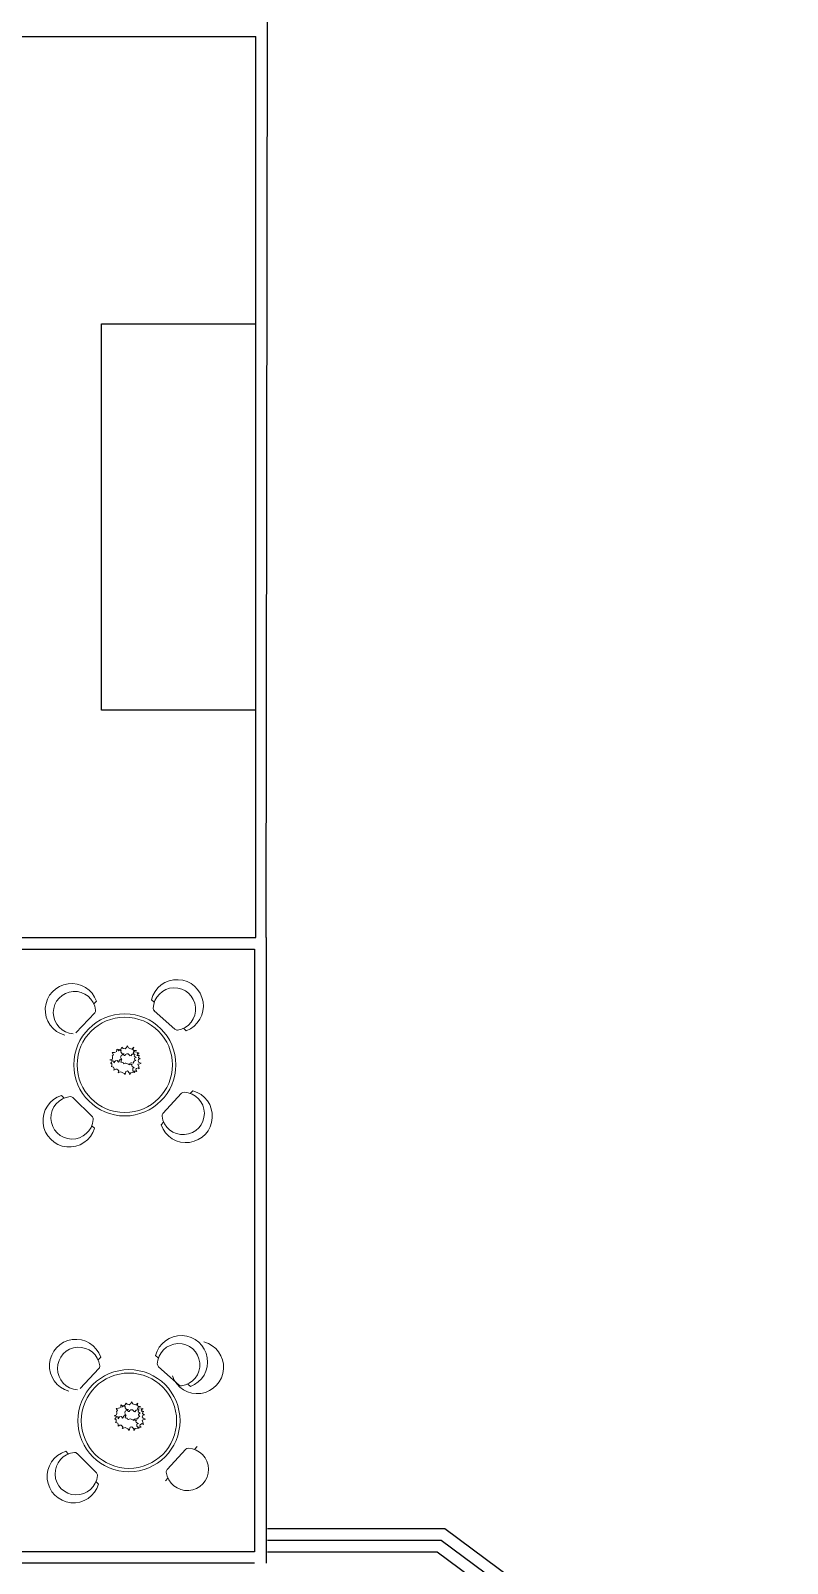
# Model space of a CAD drawing. Header units: millimetres. Extents: x 586 to 1010, y 369 to 668.
# Drawn here: x 740.85 to 750.65, y 532.1 to 551.94 of the extents above; entities that cross this region are included whole.
import ezdxf

# ---------------------------------------------------------------- set-up
doc = ezdxf.new("R2010")
doc.units = ezdxf.units.MM
doc.layers.add('finiture', color=7, linetype='Continuous', lineweight=20)
doc.styles.add('DIM_FONT', font='SIMPLEX', dxfattribs={"width": 0.8})

msp = doc.modelspace()

# ---------------------------------------------------------------- linework, layer by layer
at = {"lineweight": 25}
for p, q in [((733.763, 551.864), (743.763, 551.864)), ((743.745, 540.051), (743.745, 532.25)), ((743.895, 540.201), (743.895, 532.1)), ((743.745, 532.1), (733.593, 532.1)), ((743.745, 532.25), (733.744, 532.25))]:
    msp.add_line(p, q, dxfattribs=at)
for p, q in [((741.763, 543.143), (741.763, 548.143)), ((741.763, 548.143), (743.763, 548.143)), ((743.763, 543.143), (741.763, 543.143))]:
    msp.add_line(p, q)
for points in [[(743.895, 540.201), (743.913, 552.051)], [(733.763, 546.209), (733.763, 540.201), (743.763, 540.201), (743.763, 551.864)], [(733.743, 540.051), (743.745, 540.051)], [(743.913, 532.55), (746.21, 532.55), (749.177, 530.347), (749.177, 528.112)], [(743.913, 532.4), (746.161, 532.4), (749.027, 530.271), (749.027, 528.112)], [(743.913, 532.25), (746.111, 532.25), (748.877, 530.196), (748.877, 528.112)]]:
    msp.add_lwpolyline(points, dxfattribs=at)
at = {"color": 254, "lineweight": 25}
for points in [[(671.712, 620.709), (706.735, 621.773), (754.26, 613.83), (814.661, 600.148), (855.757, 598.01), (895.067, 567.065), (920.01, 542.018), (952.008, 521.248), (977.223, 504.653), (979.635, 479.234), (986.344, 463.855), (988.798, 462.385)], [(654.944, 595.472), (670.267, 587.317), (714.302, 595.165), (787.089, 595.165), (819.394, 580.944), (821.03, 562.85), (813.491, 552.788), (808.734, 539.671), (796.407, 534.706), (791.022, 527.249), (791.022, 507.547), (797.301, 476.527), (814.975, 463.89), (836.148, 474.682), (874.022, 478.588), (885.729, 462.733), (863.004, 436.079), (845.789, 420.685), (845.104, 408.675)], [(639.207, 583.438), (644.727, 575.638), (657.796, 553.44), (668.404, 543.929), (682.518, 548.731), (692.984, 555.478), (711.934, 556.583), (734.346, 532.133), (750.593, 477.748), (754.137, 444.164), (776.466, 425.447), (782.617, 412.235)]]:
    msp.add_spline(points, degree=3, dxfattribs=at)
at = {"layer": 'finiture'}
for p, q in [((741.667, 539.34), (741.7, 539.375)), ((742.447, 539.363), (742.411, 539.394)), ((742.447, 539.25), (742.714, 539.013)), ((741.432, 538.968), (741.677, 539.227)), ((742.826, 539.027), (742.862, 538.994)), ((741.902, 538.712), (741.932, 538.713)), ((741.902, 538.712), (741.919, 538.684)), ((741.907, 538.659), (741.903, 538.67)), ((741.919, 538.684), (741.905, 538.672)), ((741.908, 538.646), (741.907, 538.659)), ((741.932, 538.713), (741.947, 538.717)), ((741.959, 538.72), (741.962, 538.756)), ((741.963, 538.757), (741.988, 538.733)), ((741.98, 538.739), (741.988, 538.752)), ((741.988, 538.733), (742.01, 538.739)), ((741.989, 538.752), (742.003, 538.746)), ((742.003, 538.746), (742.018, 538.759)), ((742.01, 538.739), (742.018, 538.738)), ((742.018, 538.674), (742.011, 538.648)), ((742.018, 538.738), (742.016, 538.719)), ((742.016, 538.719), (742.031, 538.697)), ((742.016, 538.719), (742.016, 538.719)), ((742.018, 538.759), (742.028, 538.781)), ((742.035, 538.683), (742.018, 538.674)), ((742.02, 538.743), (742.02, 538.743)), ((742.028, 538.781), (742.043, 538.764)), ((742.031, 538.697), (742.058, 538.696)), ((742.058, 538.696), (742.035, 538.683)), ((742.043, 538.764), (742.07, 538.759)), ((742.05, 538.681), (742.045, 538.683)), ((742.062, 538.672), (742.05, 538.681)), ((742.069, 538.672), (742.062, 538.672)), ((742.077, 538.685), (742.069, 538.672)), ((742.07, 538.759), (742.09, 538.775)), ((742.092, 538.694), (742.077, 538.685)), ((742.09, 538.775), (742.099, 538.797)), ((742.111, 538.694), (742.092, 538.694)), ((742.099, 538.797), (742.116, 538.772)), ((742.136, 538.669), (742.111, 538.694)), ((742.116, 538.772), (742.132, 538.764)), ((742.132, 538.764), (742.155, 538.757)), ((742.16, 538.69), (742.143, 538.669)), ((742.155, 538.757), (742.181, 538.781)), ((742.181, 538.692), (742.16, 538.69)), ((742.181, 538.781), (742.171, 538.75)), ((742.171, 538.75), (742.183, 538.739)), ((742.187, 538.728), (742.176, 538.708)), ((742.176, 538.708), (742.185, 538.696)), ((742.2, 538.688), (742.181, 538.692)), ((742.183, 538.739), (742.198, 538.737)), ((742.222, 538.715), (742.183, 538.719)), ((742.185, 538.696), (742.2, 538.688)), ((742.217, 538.737), (742.187, 538.728)), ((742.187, 538.669), (742.195, 538.688)), ((742.211, 538.649), (742.187, 538.666)), ((742.19, 538.637), (742.211, 538.649)), ((742.198, 538.737), (742.217, 538.737)), ((742.222, 538.715), (742.25, 538.705)), ((742.238, 538.689), (742.222, 538.675)), ((742.222, 538.675), (742.256, 538.672)), ((742.25, 538.705), (742.224, 538.699)), ((742.224, 538.699), (742.238, 538.689)), ((742.246, 538.662), (742.243, 538.647)), ((742.243, 538.647), (742.265, 538.631)), ((742.253, 538.671), (742.246, 538.662)), ((741.873, 538.617), (741.905, 538.628)), ((741.895, 538.61), (741.873, 538.617)), ((741.893, 538.583), (741.881, 538.578)), ((741.881, 538.578), (741.898, 538.565)), ((741.898, 538.536), (741.89, 538.529)), ((741.89, 538.529), (741.92, 538.522)), ((741.903, 538.605), (741.893, 538.583)), ((741.913, 538.605), (741.895, 538.61)), ((741.898, 538.565), (741.898, 538.545)), ((741.898, 538.545), (741.898, 538.536)), ((741.905, 538.628), (741.908, 538.646)), ((741.924, 538.601), (741.913, 538.605)), ((741.92, 538.522), (741.927, 538.502)), ((741.925, 538.578), (741.924, 538.601)), ((741.927, 538.502), (741.924, 538.484)), ((741.924, 538.482), (741.949, 538.495)), ((741.924, 538.484), (741.924, 538.482)), ((741.944, 538.603), (741.925, 538.578)), ((741.969, 538.607), (741.944, 538.603)), ((741.944, 538.603), (741.944, 538.603)), ((741.949, 538.495), (741.964, 538.496)), ((741.964, 538.496), (741.974, 538.487)), ((741.983, 538.587), (741.969, 538.607)), ((741.969, 538.607), (741.969, 538.607)), ((741.974, 538.487), (741.988, 538.473)), ((741.986, 538.462), (741.979, 538.451)), ((741.979, 538.451), (741.996, 538.457)), ((741.991, 538.596), (741.983, 538.587)), ((741.988, 538.473), (741.986, 538.462)), ((741.993, 538.607), (741.991, 538.596)), ((742.008, 538.621), (741.993, 538.607)), ((741.996, 538.457), (742.016, 538.462)), ((742.028, 538.617), (742.008, 538.621)), ((742.013, 538.641), (742.028, 538.617)), ((742.02, 538.603), (742.016, 538.589)), ((742.016, 538.589), (742.028, 538.587)), ((742.016, 538.462), (742.05, 538.446)), ((742.016, 538.462), (742.016, 538.462)), ((742.02, 538.616), (742.02, 538.603)), ((742.028, 538.617), (742.028, 538.617)), ((742.028, 538.587), (742.043, 538.583)), ((742.043, 538.583), (742.05, 538.567)), ((742.05, 538.567), (742.058, 538.569)), ((742.058, 538.569), (742.07, 538.572)), ((742.069, 538.428), (742.08, 538.468)), ((742.07, 538.572), (742.08, 538.576)), ((742.08, 538.576), (742.116, 538.563)), ((742.08, 538.468), (742.101, 538.473)), ((742.101, 538.473), (742.128, 538.446)), ((742.116, 538.563), (742.128, 538.554)), ((742.128, 538.554), (742.129, 538.565)), ((742.128, 538.426), (742.146, 538.449)), ((742.129, 538.565), (742.136, 538.572)), ((742.143, 538.558), (742.131, 538.563)), ((742.136, 538.572), (742.153, 538.578)), ((742.144, 538.558), (742.143, 538.558)), ((742.163, 538.558), (742.144, 538.558)), ((742.146, 538.449), (742.178, 538.457)), ((742.153, 538.578), (742.156, 538.578)), ((742.156, 538.578), (742.18, 538.576)), ((742.156, 538.551), (742.163, 538.558)), ((742.156, 538.543), (742.156, 538.551)), ((742.16, 538.533), (742.156, 538.543)), ((742.181, 538.518), (742.16, 538.533)), ((742.168, 538.509), (742.188, 538.514)), ((742.168, 538.482), (742.168, 538.509)), ((742.17, 538.477), (742.168, 538.482)), ((742.192, 538.457), (742.17, 538.477)), ((742.178, 538.457), (742.197, 538.455)), ((742.18, 538.585), (742.188, 538.599)), ((742.18, 538.576), (742.18, 538.585)), ((742.188, 538.514), (742.181, 538.518)), ((742.188, 538.469), (742.182, 538.468)), ((742.188, 538.599), (742.197, 538.603)), ((742.211, 538.469), (742.188, 538.469)), ((742.19, 538.628), (742.19, 538.635)), ((742.197, 538.616), (742.19, 538.628)), ((742.197, 538.455), (742.192, 538.457)), ((742.207, 538.607), (742.197, 538.616)), ((742.197, 538.603), (742.207, 538.607)), ((742.217, 538.506), (742.208, 538.495)), ((742.208, 538.495), (742.213, 538.478)), ((742.222, 538.467), (742.211, 538.469)), ((742.213, 538.478), (742.222, 538.467)), ((742.237, 538.515), (742.217, 538.506)), ((742.261, 538.567), (742.235, 538.56)), ((742.235, 538.56), (742.247, 538.531)), ((742.244, 538.622), (742.237, 538.603)), ((742.237, 538.603), (742.248, 538.583)), ((742.252, 538.501), (742.237, 538.515)), ((742.253, 538.631), (742.244, 538.622)), ((742.247, 538.531), (742.252, 538.501)), ((742.248, 538.583), (742.28, 538.575)), ((742.265, 538.631), (742.253, 538.631)), ((742.28, 538.575), (742.261, 538.567)), ((742.05, 538.446), (742.06, 538.439)), ((742.06, 538.439), (742.069, 538.428)), ((742.128, 538.446), (742.131, 538.43)), ((742.131, 538.43), (742.128, 538.426)), ((741.28, 538.123), (741.247, 538.157)), ((741.393, 538.129), (741.646, 537.878)), ((742.559, 537.922), (742.801, 538.184)), ((742.914, 538.181), (742.947, 538.217)), ((741.639, 537.765), (741.673, 537.731)), ((742.569, 537.81), (742.537, 537.775)), ((741.721, 534.733), (741.754, 534.769)), ((742.501, 534.756), (742.465, 534.788)), ((741.486, 534.361), (741.731, 534.621)), ((742.501, 534.644), (742.768, 534.407)), ((742.88, 534.42), (742.916, 534.388)), ((741.956, 534.105), (741.986, 534.107)), ((741.956, 534.105), (741.973, 534.078)), ((741.986, 534.107), (742.001, 534.111)), ((742.013, 534.113), (742.016, 534.15)), ((742.017, 534.151), (742.042, 534.126)), ((742.034, 534.132), (742.042, 534.145)), ((742.042, 534.126), (742.064, 534.133)), ((742.043, 534.145), (742.057, 534.14)), ((742.057, 534.14), (742.072, 534.152)), ((742.064, 534.133), (742.072, 534.131)), ((742.072, 534.131), (742.07, 534.113)), ((742.07, 534.113), (742.086, 534.091)), ((742.07, 534.113), (742.07, 534.113)), ((742.072, 534.152), (742.082, 534.175)), ((742.074, 534.136), (742.074, 534.136)), ((742.082, 534.175), (742.097, 534.158)), ((742.086, 534.091), (742.113, 534.089)), ((742.113, 534.089), (742.089, 534.077)), ((742.097, 534.158), (742.124, 534.152)), ((742.124, 534.152), (742.144, 534.169)), ((742.146, 534.087), (742.131, 534.078)), ((742.144, 534.169), (742.153, 534.19)), ((742.165, 534.087), (742.146, 534.087)), ((742.153, 534.19), (742.17, 534.166)), ((742.19, 534.062), (742.165, 534.087)), ((742.17, 534.166), (742.186, 534.157)), ((742.186, 534.157), (742.209, 534.151)), ((742.214, 534.084), (742.197, 534.062)), ((742.209, 534.151), (742.235, 534.174)), ((742.236, 534.086), (742.214, 534.084)), ((742.235, 534.174), (742.225, 534.143)), ((742.225, 534.143), (742.237, 534.133)), ((742.241, 534.122), (742.231, 534.102)), ((742.231, 534.102), (742.239, 534.089)), ((742.254, 534.082), (742.236, 534.086)), ((742.237, 534.133), (742.252, 534.131)), ((742.276, 534.108), (742.237, 534.113)), ((742.239, 534.089), (742.254, 534.082)), ((742.271, 534.131), (742.241, 534.122)), ((742.252, 534.131), (742.271, 534.131)), ((742.276, 534.108), (742.304, 534.098)), ((742.304, 534.098), (742.278, 534.092)), ((742.278, 534.092), (742.292, 534.083)), ((741.927, 534.011), (741.959, 534.022)), ((741.949, 534.004), (741.927, 534.011)), ((741.947, 533.977), (741.935, 533.971)), ((741.935, 533.971), (741.952, 533.959)), ((741.952, 533.93), (741.944, 533.922)), ((741.944, 533.922), (741.974, 533.915)), ((741.957, 533.998), (741.947, 533.977)), ((741.967, 533.998), (741.949, 534.004)), ((741.952, 533.959), (741.952, 533.939)), ((741.952, 533.939), (741.952, 533.93)), ((741.961, 534.052), (741.957, 534.063)), ((741.973, 534.078), (741.959, 534.066)), ((741.959, 534.022), (741.962, 534.04)), ((741.962, 534.04), (741.961, 534.052)), ((741.978, 533.995), (741.967, 533.998)), ((741.974, 533.915), (741.981, 533.895)), ((741.979, 533.971), (741.978, 533.995)), ((741.981, 533.895), (741.978, 533.877)), ((741.978, 533.875), (742.003, 533.888)), ((741.998, 533.997), (741.979, 533.971)), ((742.023, 534), (741.998, 533.997)), ((741.998, 533.997), (741.998, 533.997)), ((742.003, 533.888), (742.018, 533.89)), ((742.018, 533.89), (742.028, 533.881)), ((742.037, 533.98), (742.023, 534)), ((742.023, 534), (742.023, 534)), ((742.045, 533.989), (742.037, 533.98)), ((742.047, 534), (742.045, 533.989)), ((742.062, 534.015), (742.047, 534)), ((742.082, 534.011), (742.062, 534.015)), ((742.072, 534.068), (742.065, 534.042)), ((742.067, 534.035), (742.082, 534.011)), ((742.074, 533.997), (742.07, 533.982)), ((742.07, 533.982), (742.082, 533.98)), ((742.089, 534.077), (742.072, 534.068)), ((742.074, 534.009), (742.074, 533.997)), ((742.082, 534.011), (742.082, 534.011)), ((742.082, 533.98), (742.097, 533.977)), ((742.097, 533.977), (742.104, 533.96)), ((742.104, 534.075), (742.099, 534.077)), ((742.116, 534.066), (742.104, 534.075)), ((742.104, 533.96), (742.112, 533.962)), ((742.112, 533.962), (742.124, 533.966)), ((742.123, 534.066), (742.116, 534.066)), ((742.131, 534.078), (742.123, 534.066)), ((742.124, 533.966), (742.134, 533.969)), ((742.134, 533.969), (742.17, 533.957)), ((742.17, 533.957), (742.182, 533.948)), ((742.182, 533.948), (742.183, 533.959)), ((742.183, 533.959), (742.19, 533.966)), ((742.197, 533.951), (742.185, 533.957)), ((742.19, 533.966), (742.207, 533.971)), ((742.198, 533.951), (742.197, 533.951)), ((742.217, 533.951), (742.198, 533.951)), ((742.207, 533.971), (742.21, 533.971)), ((742.21, 533.971), (742.234, 533.969)), ((742.21, 533.944), (742.217, 533.951)), ((742.21, 533.937), (742.21, 533.944)), ((742.214, 533.926), (742.21, 533.937)), ((742.236, 533.912), (742.214, 533.926)), ((742.222, 533.903), (742.242, 533.908)), ((742.222, 533.875), (742.222, 533.903)), ((742.234, 533.978), (742.242, 533.993)), ((742.234, 533.969), (742.234, 533.978)), ((742.242, 533.908), (742.236, 533.912)), ((742.241, 534.062), (742.249, 534.082)), ((742.265, 534.043), (742.241, 534.059)), ((742.242, 533.993), (742.251, 533.997)), ((742.244, 534.031), (742.265, 534.043)), ((742.244, 534.022), (742.244, 534.029)), ((742.251, 534.009), (742.244, 534.022)), ((742.261, 534), (742.251, 534.009)), ((742.251, 533.997), (742.261, 534)), ((742.271, 533.899), (742.262, 533.889)), ((742.262, 533.889), (742.267, 533.872)), ((742.292, 533.908), (742.271, 533.899)), ((742.292, 534.083), (742.276, 534.068)), ((742.276, 534.068), (742.311, 534.066)), ((742.315, 533.961), (742.289, 533.954)), ((742.289, 533.954), (742.301, 533.925)), ((742.298, 534.015), (742.292, 533.997)), ((742.292, 533.997), (742.302, 533.977)), ((742.306, 533.895), (742.292, 533.908)), ((742.3, 534.056), (742.297, 534.04)), ((742.297, 534.04), (742.319, 534.024)), ((742.307, 534.025), (742.298, 534.015)), ((742.307, 534.065), (742.3, 534.056)), ((742.301, 533.925), (742.306, 533.895)), ((742.302, 533.977), (742.335, 533.968)), ((742.319, 534.024), (742.307, 534.025)), ((742.335, 533.968), (742.315, 533.961)), ((741.978, 533.877), (741.978, 533.875)), ((742.028, 533.881), (742.042, 533.866)), ((742.04, 533.856), (742.033, 533.845)), ((742.033, 533.845), (742.05, 533.85)), ((742.042, 533.866), (742.04, 533.856)), ((742.05, 533.85), (742.07, 533.856)), ((742.07, 533.856), (742.104, 533.839)), ((742.07, 533.856), (742.07, 533.856)), ((742.104, 533.839), (742.114, 533.832)), ((742.114, 533.832), (742.123, 533.821)), ((742.123, 533.821), (742.134, 533.861)), ((742.134, 533.861), (742.155, 533.866)), ((742.155, 533.866), (742.182, 533.839)), ((742.182, 533.82), (742.2, 533.843)), ((742.182, 533.839), (742.185, 533.823)), ((742.185, 533.823), (742.182, 533.82)), ((742.2, 533.843), (742.232, 533.85)), ((742.224, 533.87), (742.222, 533.875)), ((742.246, 533.85), (742.224, 533.87)), ((742.232, 533.85), (742.251, 533.848)), ((742.242, 533.863), (742.236, 533.861)), ((742.265, 533.862), (742.242, 533.863)), ((742.251, 533.848), (742.246, 533.85)), ((742.276, 533.861), (742.265, 533.862)), ((742.267, 533.872), (742.276, 533.861)), ((741.334, 533.517), (741.301, 533.55)), ((741.447, 533.523), (741.7, 533.271)), ((742.613, 533.315), (742.855, 533.577)), ((742.968, 533.575), (743.001, 533.61)), ((741.693, 533.158), (741.727, 533.124)), ((742.623, 533.203), (742.591, 533.168))]:
    msp.add_line(p, q, dxfattribs=at)
for centre, radius in [((742.066, 538.552), 0.661), ((742.066, 538.552), 0.617), ((742.12, 533.946), 0.661), ((742.12, 533.946), 0.617)]:
    msp.add_circle(centre, radius, dxfattribs=at)
for centre, radius, start, end in [((742.743, 539.314), 0.341, 290.4509, 166.422), ((741.377, 539.265), 0.341, 18.8353, 254.8064), ((741.415, 539.229), 0.275, 6.7256, 266.732), ((742.708, 539.275), 0.275, 278.3412, 178.3476), ((741.646, 539.256), 0.0423, 316.7288, 6.7256), ((742.476, 539.283), 0.0423, 180.1234, 230.1202), ((742.742, 539.045), 0.0423, 228.3444, 278.3412), ((741.347, 537.83), 0.341, 107.0654, 343.0365), ((741.384, 537.867), 0.275, 95.1398, 355.1462), ((741.362, 538.099), 0.0423, 43.3672, 93.364), ((742.859, 537.887), 0.341, 199.1667, 75.1378), ((742.821, 537.923), 0.275, 187.2411, 87.2475), ((742.832, 538.155), 0.0423, 87.2475, 137.2443), ((741.616, 537.848), 0.0423, 355.1462, 45.143), ((742.59, 537.892), 0.0423, 135.4685, 185.4653), ((741.431, 534.658), 0.341, 18.8353, 254.8064), ((741.469, 534.622), 0.275, 6.7256, 266.732), ((742.797, 534.708), 0.341, 290.4509, 166.422), ((742.762, 534.669), 0.275, 278.3412, 178.3476), ((743.004, 534.637), 0.341, 199.1667, 75.1378), ((741.7, 534.65), 0.0423, 316.7288, 6.7256), ((742.53, 534.677), 0.0423, 180.1234, 230.1202), ((742.796, 534.438), 0.0423, 228.3444, 278.3412), ((741.401, 533.224), 0.341, 107.0654, 343.0365), ((741.438, 533.261), 0.275, 95.1398, 355.1462), ((741.416, 533.493), 0.0423, 43.3672, 93.364), ((742.875, 533.316), 0.275, 187.2411, 87.2475), ((742.886, 533.549), 0.0423, 87.2475, 137.2443), ((742.644, 533.285), 0.0423, 135.4685, 185.4653), ((741.67, 533.241), 0.0423, 355.1462, 45.143)]:
    msp.add_arc(centre, radius, start, end, dxfattribs=at)

# ---------------------------------------------------------------- texts
at = {"layer": 'finiture', "style": 'DIM_FONT', "width": 0.8, "flags": 9}
for tag, p, s in [('XSIZE', (742.116, 538.563), '277'), ('YSIZE', (742.116, 538.563), '252'), ('XSIZE', (742.17, 533.957), '277'), ('YSIZE', (742.17, 533.957), '252')]:
    msp.add_attdef(tag, p, s, height=0.000735, dxfattribs=at)

doc.saveas('drawing.dxf')
